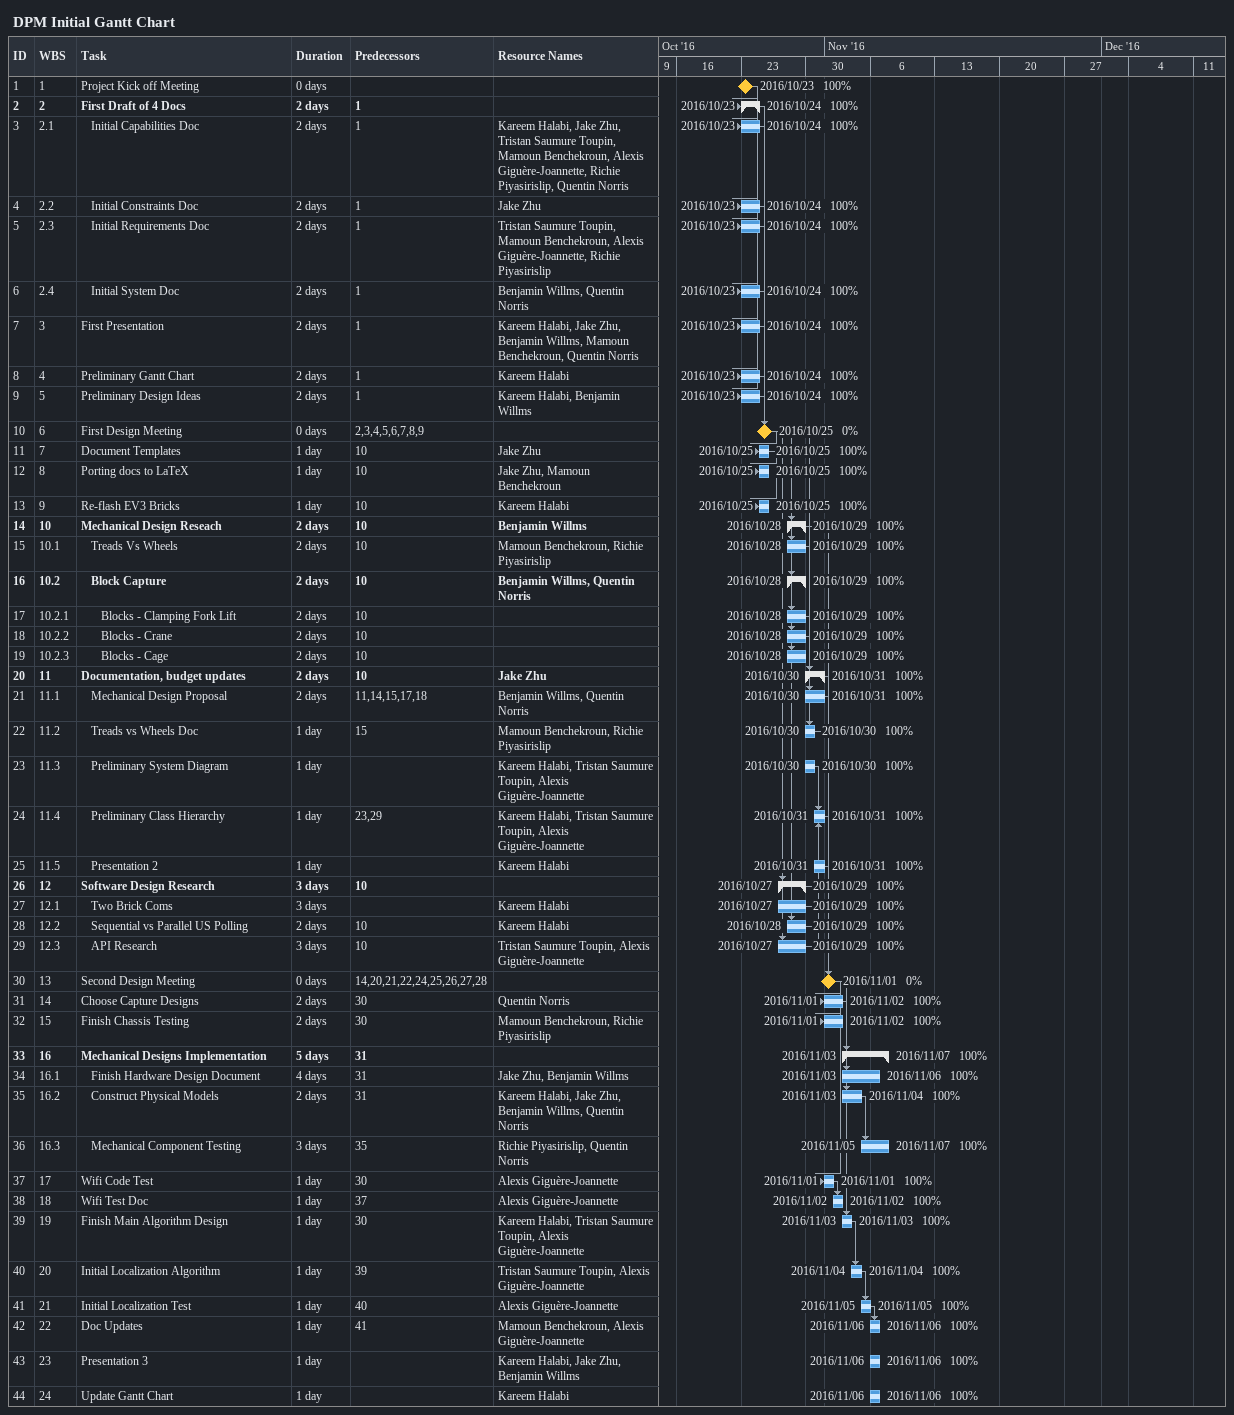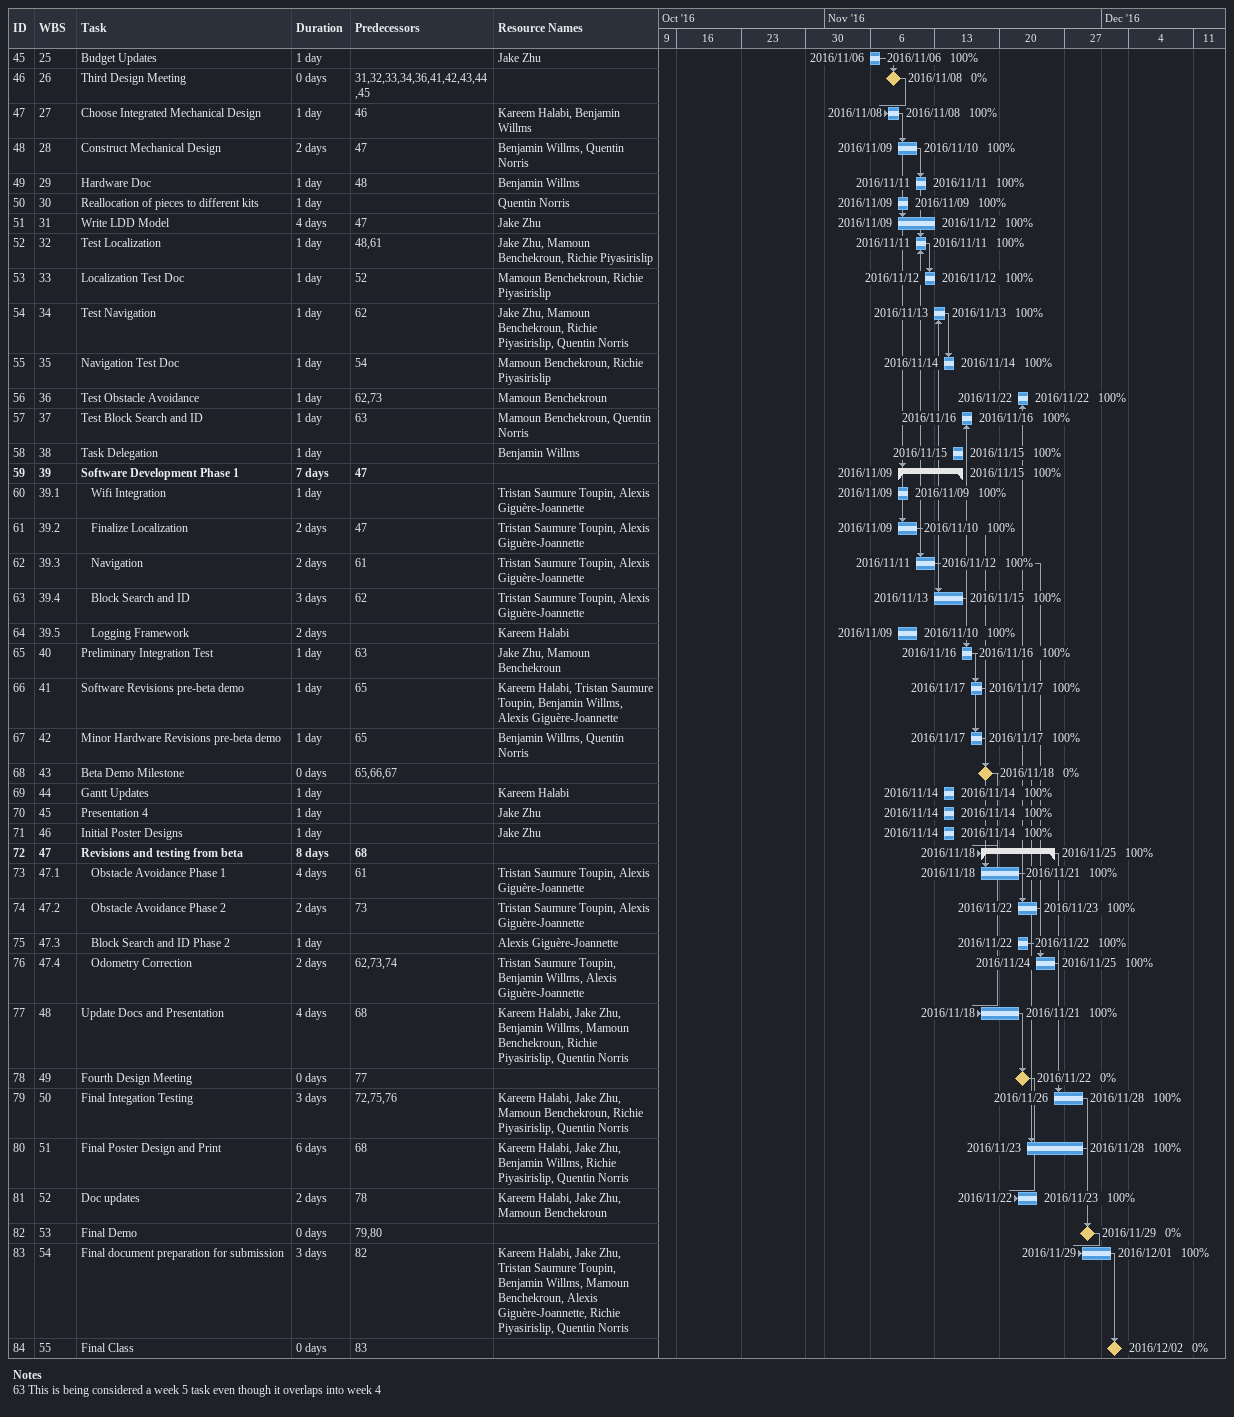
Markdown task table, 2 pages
DPM Initial Gantt Chart

| ID | WBS | Task | Duration | Start | Finish | Predecessors | Resources | % complete |
|---|---|---|---|---|---|---|---|---|
| 1 | 1 | Project Kick off Meeting | 0d | 2016-10-23 | 2016-10-23 |  |  | 100 |
| 2 | 2 | **First Draft of 4 Docs** | 2d | 2016-10-23 | 2016-10-24 | 1 |  | 100 |
| 3 | 2.1 | Initial Capabilities Doc | 2d | 2016-10-23 | 2016-10-24 | 1 | Kareem Halabi, Jake Zhu, Tristan Saumure Toupin, Mamoun Benchekroun, Alexis Giguère-Joannette, Richie Piyasirislip, Quentin Norris | 100 |
| 4 | 2.2 | Initial Constraints Doc | 2d | 2016-10-23 | 2016-10-24 | 1 | Jake Zhu | 100 |
| 5 | 2.3 | Initial Requirements Doc | 2d | 2016-10-23 | 2016-10-24 | 1 | Tristan Saumure Toupin, Mamoun Benchekroun, Alexis Giguère-Joannette, Richie Piyasirislip | 100 |
| 6 | 2.4 | Initial System Doc | 2d | 2016-10-23 | 2016-10-24 | 1 | Benjamin Willms, Quentin Norris | 100 |
| 7 | 3 | First Presentation | 2d | 2016-10-23 | 2016-10-24 | 1 | Kareem Halabi, Jake Zhu, Benjamin Willms, Mamoun Benchekroun, Quentin Norris | 100 |
| 8 | 4 | Preliminary Gantt Chart | 2d | 2016-10-23 | 2016-10-24 | 1 | Kareem Halabi | 100 |
| 9 | 5 | Preliminary Design Ideas | 2d | 2016-10-23 | 2016-10-24 | 1 | Kareem Halabi, Benjamin Willms | 100 |
| 10 | 6 | First Design Meeting | 0d | 2016-10-25 | 2016-10-25 | 2, 3, 4, 5, 6, 7, 8, 9 |  | 0 |
| 11 | 7 | Document Templates | 1d | 2016-10-25 | 2016-10-25 | 10 | Jake Zhu | 100 |
| 12 | 8 | Porting docs to LaTeX | 1d | 2016-10-25 | 2016-10-25 | 10 | Jake Zhu, Mamoun Benchekroun | 100 |
| 13 | 9 | Re-flash EV3 Bricks | 1d | 2016-10-25 | 2016-10-25 | 10 | Kareem Halabi | 100 |
| 14 | 10 | **Mechanical Design Reseach** | 2d | 2016-10-28 | 2016-10-29 | 10 | Benjamin Willms | 100 |
| 15 | 10.1 | Treads Vs Wheels | 2d | 2016-10-28 | 2016-10-29 | 10 | Mamoun Benchekroun, Richie Piyasirislip | 100 |
| 16 | 10.2 | **Block Capture** | 2d | 2016-10-28 | 2016-10-29 | 10 | Benjamin Willms, Quentin Norris | 100 |
| 17 | 10.2.1 | Blocks - Clamping Fork Lift | 2d | 2016-10-28 | 2016-10-29 | 10 |  | 100 |
| 18 | 10.2.2 | Blocks - Crane | 2d | 2016-10-28 | 2016-10-29 | 10 |  | 100 |
| 19 | 10.2.3 | Blocks - Cage | 2d | 2016-10-28 | 2016-10-29 | 10 |  | 100 |
| 20 | 11 | **Documentation, budget updates** | 2d | 2016-10-30 | 2016-10-31 | 10 | Jake Zhu | 100 |
| 21 | 11.1 | Mechanical Design Proposal | 2d | 2016-10-30 | 2016-10-31 | 11, 14, 15, 17, 18 | Benjamin Willms, Quentin Norris | 100 |
| 22 | 11.2 | Treads vs Wheels Doc | 1d | 2016-10-30 | 2016-10-30 | 15 | Mamoun Benchekroun, Richie Piyasirislip | 100 |
| 23 | 11.3 | Preliminary System Diagram | 1d | 2016-10-30 | 2016-10-30 |  | Kareem Halabi, Tristan Saumure Toupin, Alexis Giguère-Joannette | 100 |
| 24 | 11.4 | Preliminary Class Hierarchy | 1d | 2016-10-31 | 2016-10-31 | 23, 29 | Kareem Halabi, Tristan Saumure Toupin, Alexis Giguère-Joannette | 100 |
| 25 | 11.5 | Presentation 2 | 1d | 2016-10-31 | 2016-10-31 |  | Kareem Halabi | 100 |
| 26 | 12 | **Software Design Research** | 3d | 2016-10-27 | 2016-10-29 | 10 |  | 100 |
| 27 | 12.1 | Two Brick Coms | 3d | 2016-10-27 | 2016-10-29 |  | Kareem Halabi | 100 |
| 28 | 12.2 | Sequential vs Parallel US Polling | 2d | 2016-10-28 | 2016-10-29 | 10 | Kareem Halabi | 100 |
| 29 | 12.3 | API Research | 3d | 2016-10-27 | 2016-10-29 | 10 | Tristan Saumure Toupin, Alexis Giguère-Joannette | 100 |
| 30 | 13 | Second Design Meeting | 0d | 2016-11-01 | 2016-11-01 | 14, 20, 21, 22, 24, 25, 26, 27, 28 |  | 0 |
| 31 | 14 | Choose Capture Designs | 2d | 2016-11-01 | 2016-11-02 | 30 | Quentin Norris | 100 |
| 32 | 15 | Finish Chassis Testing | 2d | 2016-11-01 | 2016-11-02 | 30 | Mamoun Benchekroun, Richie Piyasirislip | 100 |
| 33 | 16 | **Mechanical Designs Implementation** | 5d | 2016-11-03 | 2016-11-07 | 31 |  | 100 |
| 34 | 16.1 | Finish Hardware Design Document | 4d | 2016-11-03 | 2016-11-06 | 31 | Jake Zhu, Benjamin Willms | 100 |
| 35 | 16.2 | Construct Physical Models | 2d | 2016-11-03 | 2016-11-04 | 31 | Kareem Halabi, Jake Zhu, Benjamin Willms, Quentin Norris | 100 |
| 36 | 16.3 | Mechanical Component Testing | 3d | 2016-11-05 | 2016-11-07 | 35 | Richie Piyasirislip, Quentin Norris | 100 |
| 37 | 17 | Wifi Code Test | 1d | 2016-11-01 | 2016-11-01 | 30 | Alexis Giguère-Joannette | 100 |
| 38 | 18 | Wifi Test Doc | 1d | 2016-11-02 | 2016-11-02 | 37 | Alexis Giguère-Joannette | 100 |
| 39 | 19 | Finish Main Algorithm Design | 1d | 2016-11-03 | 2016-11-03 | 30 | Kareem Halabi, Tristan Saumure Toupin, Alexis Giguère-Joannette | 100 |
| 40 | 20 | Initial Localization Algorithm | 1d | 2016-11-04 | 2016-11-04 | 39 | Tristan Saumure Toupin, Alexis Giguère-Joannette | 100 |
| 41 | 21 | Initial Localization Test | 1d | 2016-11-05 | 2016-11-05 | 40 | Alexis Giguère-Joannette | 100 |
| 42 | 22 | Doc Updates | 1d | 2016-11-06 | 2016-11-06 | 41 | Mamoun Benchekroun, Alexis Giguère-Joannette | 100 |
| 43 | 23 | Presentation 3 | 1d | 2016-11-06 | 2016-11-06 |  | Kareem Halabi, Jake Zhu, Benjamin Willms | 100 |
| 44 | 24 | Update Gantt Chart | 1d | 2016-11-06 | 2016-11-06 |  | Kareem Halabi | 100 |
| 45 | 25 | Budget Updates | 1d | 2016-11-06 | 2016-11-06 |  | Jake Zhu | 100 |
| 46 | 26 | Third Design Meeting | 0d | 2016-11-08 | 2016-11-08 | 31, 32, 33, 34, 36, 41, 42, 43, 44, 45 |  | 0 |
| 47 | 27 | Choose Integrated Mechanical Design | 1d | 2016-11-08 | 2016-11-08 | 46 | Kareem Halabi, Benjamin Willms | 100 |
| 48 | 28 | Construct Mechanical Design | 2d | 2016-11-09 | 2016-11-10 | 47 | Benjamin Willms, Quentin Norris | 100 |
| 49 | 29 | Hardware Doc | 1d | 2016-11-11 | 2016-11-11 | 48 | Benjamin Willms | 100 |
| 50 | 30 | Reallocation of pieces to different kits | 1d | 2016-11-09 | 2016-11-09 |  | Quentin Norris | 100 |
| 51 | 31 | Write LDD Model | 4d | 2016-11-09 | 2016-11-12 | 47 | Jake Zhu | 100 |
| 52 | 32 | Test Localization | 1d | 2016-11-11 | 2016-11-11 | 48, 61 | Jake Zhu, Mamoun Benchekroun, Richie Piyasirislip | 100 |
| 53 | 33 | Localization Test Doc | 1d | 2016-11-12 | 2016-11-12 | 52 | Mamoun Benchekroun, Richie Piyasirislip | 100 |
| 54 | 34 | Test Navigation | 1d | 2016-11-13 | 2016-11-13 | 62 | Jake Zhu, Mamoun Benchekroun, Richie Piyasirislip, Quentin Norris | 100 |
| 55 | 35 | Navigation Test Doc | 1d | 2016-11-14 | 2016-11-14 | 54 | Mamoun Benchekroun, Richie Piyasirislip | 100 |
| 56 | 36 | Test Obstacle Avoidance | 1d | 2016-11-22 | 2016-11-22 | 62, 73 | Mamoun Benchekroun | 100 |
| 57 | 37 | Test Block Search and ID | 1d | 2016-11-16 | 2016-11-16 | 63 | Mamoun Benchekroun, Quentin Norris | 100 |
| 58 | 38 | Task Delegation | 1d | 2016-11-15 | 2016-11-15 |  | Benjamin Willms | 100 |
| 59 | 39 | **Software Development Phase 1** | 7d | 2016-11-09 | 2016-11-15 | 47 |  | 100 |
| 60 | 39.1 | Wifi Integration | 1d | 2016-11-09 | 2016-11-09 |  | Tristan Saumure Toupin, Alexis Giguère-Joannette | 100 |
| 61 | 39.2 | Finalize Localization | 2d | 2016-11-09 | 2016-11-10 | 47 | Tristan Saumure Toupin, Alexis Giguère-Joannette | 100 |
| 62 | 39.3 | Navigation | 2d | 2016-11-11 | 2016-11-12 | 61 | Tristan Saumure Toupin, Alexis Giguère-Joannette | 100 |
| 63 | 39.4 | Block Search and ID | 3d | 2016-11-13 | 2016-11-15 | 62 | Tristan Saumure Toupin, Alexis Giguère-Joannette | 100 |
| 64 | 39.5 | Logging Framework | 2d | 2016-11-09 | 2016-11-10 |  | Kareem Halabi | 100 |
| 65 | 40 | Preliminary Integration Test | 1d | 2016-11-16 | 2016-11-16 | 63 | Jake Zhu, Mamoun Benchekroun | 100 |
| 66 | 41 | Software Revisions pre-beta demo | 1d | 2016-11-17 | 2016-11-17 | 65 | Kareem Halabi, Tristan Saumure Toupin, Benjamin Willms, Alexis Giguère-Joannette | 100 |
| 67 | 42 | Minor Hardware Revisions pre-beta demo | 1d | 2016-11-17 | 2016-11-17 | 65 | Benjamin Willms, Quentin Norris | 100 |
| 68 | 43 | Beta Demo Milestone | 0d | 2016-11-18 | 2016-11-18 | 65, 66, 67 |  | 0 |
| 69 | 44 | Gantt Updates | 1d | 2016-11-14 | 2016-11-14 |  | Kareem Halabi | 100 |
| 70 | 45 | Presentation 4 | 1d | 2016-11-14 | 2016-11-14 |  | Jake Zhu | 100 |
| 71 | 46 | Initial Poster Designs | 1d | 2016-11-14 | 2016-11-14 |  | Jake Zhu | 100 |
| 72 | 47 | **Revisions and testing from beta** | 8d | 2016-11-18 | 2016-11-25 | 68 |  | 100 |
| 73 | 47.1 | Obstacle Avoidance Phase 1 | 4d | 2016-11-18 | 2016-11-21 | 61 | Tristan Saumure Toupin, Alexis Giguère-Joannette | 100 |
| 74 | 47.2 | Obstacle Avoidance Phase 2 | 2d | 2016-11-22 | 2016-11-23 | 73 | Tristan Saumure Toupin, Alexis Giguère-Joannette | 100 |
| 75 | 47.3 | Block Search and ID Phase 2 | 1d | 2016-11-22 | 2016-11-22 |  | Alexis Giguère-Joannette | 100 |
| 76 | 47.4 | Odometry Correction | 2d | 2016-11-24 | 2016-11-25 | 62, 73, 74 | Tristan Saumure Toupin, Benjamin Willms, Alexis Giguère-Joannette | 100 |
| 77 | 48 | Update Docs and Presentation | 4d | 2016-11-18 | 2016-11-21 | 68 | Kareem Halabi, Jake Zhu, Benjamin Willms, Mamoun Benchekroun, Richie Piyasirislip, Quentin Norris | 100 |
| 78 | 49 | Fourth Design Meeting | 0d | 2016-11-22 | 2016-11-22 | 77 |  | 0 |
| 79 | 50 | Final Integation Testing | 3d | 2016-11-26 | 2016-11-28 | 72, 75, 76 | Kareem Halabi, Jake Zhu, Mamoun Benchekroun, Richie Piyasirislip, Quentin Norris | 100 |
| 80 | 51 | Final Poster Design and Print | 6d | 2016-11-23 | 2016-11-28 | 68 | Kareem Halabi, Jake Zhu, Benjamin Willms, Richie Piyasirislip, Quentin Norris | 100 |
| 81 | 52 | Doc updates | 2d | 2016-11-22 | 2016-11-23 | 78 | Kareem Halabi, Jake Zhu, Mamoun Benchekroun | 100 |
| 82 | 53 | Final Demo | 0d | 2016-11-29 | 2016-11-29 | 79, 80 |  | 0 |
| 83 | 54 | Final document preparation for submission | 3d | 2016-11-29 | 2016-12-01 | 82 | Kareem Halabi, Jake Zhu, Tristan Saumure Toupin, Benjamin Willms, Mamoun Benchekroun, Alexis Giguère-Joannette, Richie Piyasirislip, Quentin Norris | 100 |
| 84 | 55 | Final Class | 0d | 2016-12-02 | 2016-12-02 | 83 |  | 0 |

Notes
- 63: This is being considered a week 5 task even though it overlaps into week 4
